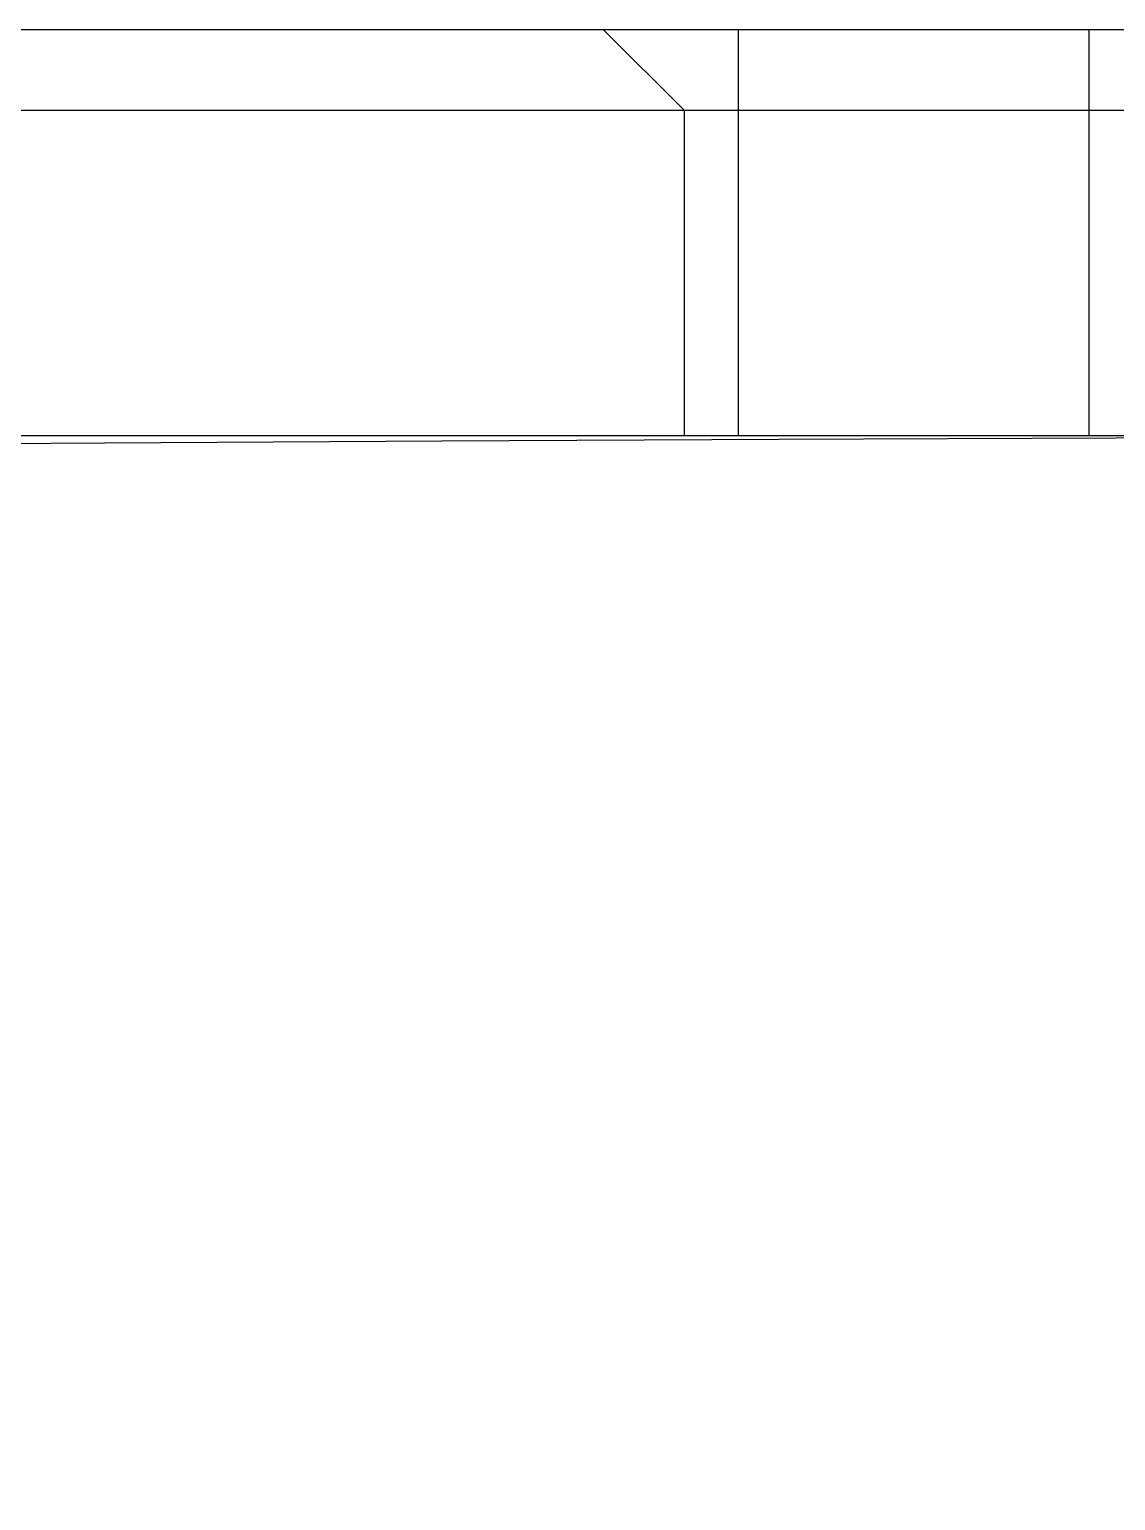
# Model space of a CAD drawing. Header units: inches. Extents: x -64 to 911, y 30 to 355.
# Drawn here: x 665.21 to 669.22, y 131.76 to 137.19 of the extents above; entities that cross this region are included whole.
import ezdxf

# ---------------------------------------------------------------- set-up
doc = ezdxf.new("R2010")
doc.units = ezdxf.units.IN
doc.layers.add('DEFAULT_2', color=8, linetype='Continuous')

msp = doc.modelspace()

# ---------------------------------------------------------------- linework, layer by layer
for p, q in [((515.0601, 137.1946), (833.356, 137.1946)), ((515.0601, 135.6946), (833.356, 135.6946))]:
    msp.add_line(p, q)
msp.add_arc((674.2081, -1221.0682), 1356.7628, 83.2637115, 96.7362885)
at = {"layer": 'DEFAULT_2'}
for p, q in [((667.631, 136.8946), (667.331, 137.1946)), ((667.831, 135.6946), (667.831, 137.1946)), ((669.126, 135.6946), (669.126, 137.1946)), ((809.2147, 136.8946), (522.326, 136.8946)), ((667.631, 135.6946), (667.631, 136.8946))]:
    msp.add_line(p, q, dxfattribs=at)

doc.saveas('drawing.dxf')
